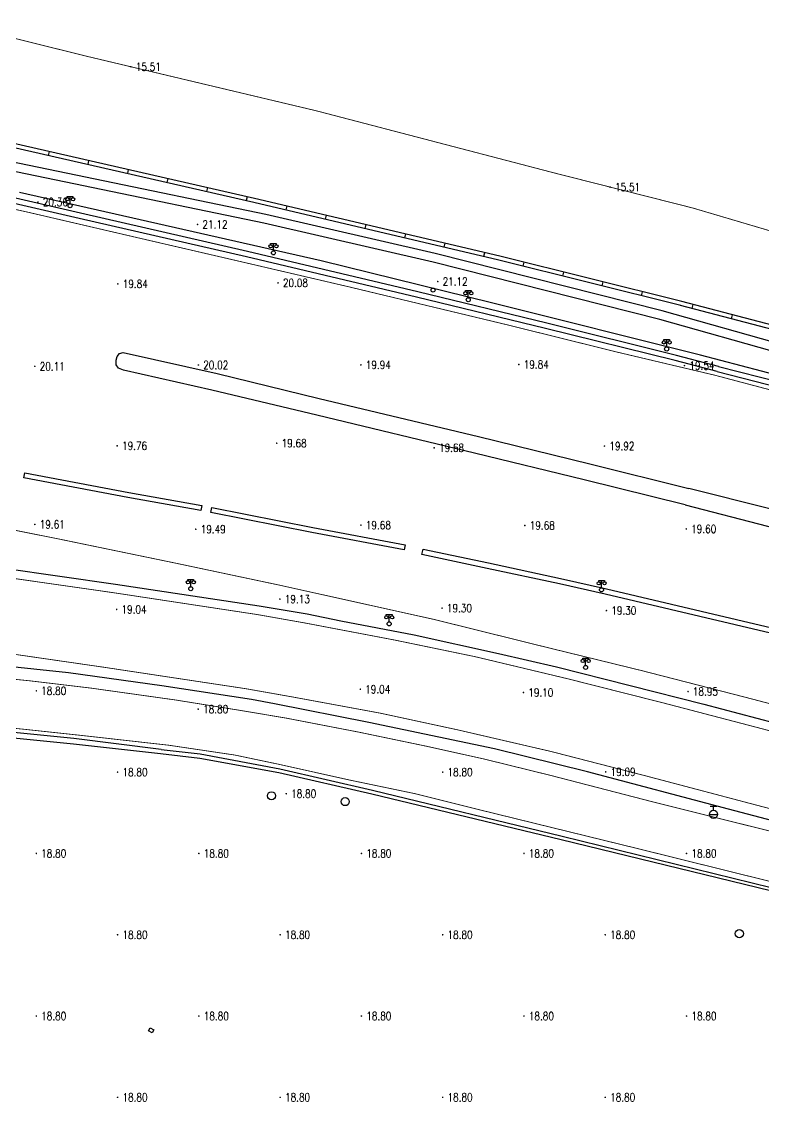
# Model space of a CAD drawing. Extents: x 404846 to 408477, y 3390929 to 3392894.
# Drawn here: x 406619.5 to 406710.8, y 3392073.9 to 3392206.7 of the extents above; entities that cross this region are included whole.
import ezdxf
from ezdxf.enums import TextEntityAlignment as Align

# ---------------------------------------------------------------- set-up
doc = ezdxf.new("R2010")
doc.units = 0
doc.header["$LTSCALE"] = 0.5
doc.layers.get('0').update_dxf_attribs({"linetype": 'CONTINUOUS'})
for name, color, linetype in [('DLDW', 11, 'CONTINUOUS'), ('DLSS', 4, 'CONTINUOUS'), ('DMTZ', 3, 'CONTINUOUS'), ('FZTZ', 7, 'CONTINUOUS'), ('GCD', 1, 'CONTINUOUS'), ('GXYZ', 2, 'CONTINUOUS'), ('JMD', 6, 'CONTINUOUS'), ('SXSS', 5, 'CONTINUOUS'), ('ZBTZ', 3, 'CONTINUOUS')]:
    doc.layers.add(name, color=color, linetype=linetype)
doc.styles.add('HZ', font='rs.shx', dxfattribs={"width": 0.8, "bigfont": 'hztxt.shx'})
doc.linetypes.add('10422', pattern='A,0.75,[150,AAA.SHX,S=0.5,R=0,X=0,Y=0.5],1.5,[177,AAA.SHX,S=1,R=0,X=0,Y=0.4],0.75', length=3)
doc.linetypes.add('1161', pattern='A,0,[149,AAA.SHX,S=0.15,R=0,X=0,Y=0],-1.6', length=1.6)
doc.linetypes.add('444', pattern='A,4.5,[145,AAA.SHX,S=1,R=0,X=0,Y=1],4.5,-0.5,[146,AAA.SHX,S=1,R=0,X=0,Y=0],-0.5', length=10)
doc.linetypes.add('732', pattern='A,9,-0.5,[162,AAA.SHX,S=1,R=0,X=0,Y=0],-0.5', length=10)

# ---------------------------------------------------------------- blocks, each defined once
blk = doc.blocks.new('gc097')
for p, q in [((-0.7, 2), (-0.7, 2.3)), ((-0.7, 2.3), (0.7, 2.3)), ((0, 0.5), (0, 2.3)), ((0.7, 2.3), (0.7, 2))]:
    blk.add_line(p, q)
for centre, radius in [((-0.7, 1.6), 0.4), ((0, 0), 0.5), ((0.73, 1.6), 0.4)]:
    blk.add_circle(centre, radius)
blk = doc.blocks.new('GC200')
at = {"linetype": 'Continuous', "const_width": 0.2, "flags": 128}
blk.add_lwpolyline([(-0.1, 0, 1), (0.1, 0, 1)], format="xyb", close=True, dxfattribs=at)
blk = doc.blocks.new('gc170')
at = {"linetype": 'Continuous'}
blk.add_circle((0, 0), 0.5, dxfattribs=at)
blk = doc.blocks.new('gc188')
blk.add_circle((0, 0), 1)
blk = doc.blocks.new('gc133')
for p, q in [((-1, 0), (1, 0)), ((-0.8, 2), (0.8, 2)), ((0, 1), (0, 2))]:
    blk.add_line(p, q)
blk.add_circle((0, 0), 1)

msp = doc.modelspace()

# ---------------------------------------------------------------- linework, layer by layer
at = {"layer": 'DLSS', "linetype": 'Continuous', "const_width": 0.1, "flags": 128}
for points, elevation in [([(406520.56, 3392203.509), (406524.56, 3392202.571), (406539.272, 3392199.865), (406575.031, 3392192.906), (406604.593, 3392186.724), (406620.31, 3392183.256)], 20.432), ([(406732.487, 3392155.905), (406725.154, 3392157.823), (406704.833, 3392163.203), (406692.912, 3392166.023), (406679.197, 3392169.424), (406659.802, 3392174.076), (406646.804, 3392177.106), (406632.745, 3392180.363), (406620.31, 3392183.256)], 19.451), ([(406536.885, 3392150.612), (406556.686, 3392147.303), (406571.188, 3392145.072), (406576.63, 3392144.274), (406583.714, 3392143.237), (406600.847, 3392140.721), (406617.249, 3392138.399), (406630.929, 3392136.438), (406648.6, 3392133.754), (406654.498, 3392132.709)], 19.66), ([(406695.837, 3392126.868), (406683.898, 3392129.789), (406670.353, 3392133.148), (406651.258, 3392137.383), (406638.474, 3392140.09), (406624.332, 3392143.014), (406611.829, 3392145.507)], 19.364), ([(406530.955, 3392142.43), (406555.219, 3392138.103), (406569.69, 3392135.951), (406575.376, 3392135.146), (406582.326, 3392134.108), (406599.648, 3392131.606), (406616.028, 3392129.257), (406629.63, 3392127.287), (406647.148, 3392124.64), (406652.953, 3392123.613)], 19.727), ([(406720.381, 3392117.019), (406712.485, 3392119.235), (406698.541, 3392122.882), (406686.781, 3392125.853), (406675.357, 3392128.579), (406665.443, 3392130.628), (406654.498, 3392132.709)], 19.072), ([(406565.416, 3392104.161), (406570.796, 3392122.206), (406572.778, 3392128.724), (406587.771, 3392128.229), (406601.477, 3392127.387), (406611.29, 3392126.543), (406620.614, 3392125.606), (406628.074, 3392124.716)], 18.98), ([(406695.837, 3392126.868), (406708.618, 3392123.584), (406720.287, 3392120.522)], 18.858), ([(406628.074, 3392124.716), (406638.522, 3392123.249), (406646.586, 3392121.952), (406652.122, 3392121.02), (406661.072, 3392119.292), (406669.306, 3392117.577), (406676.412, 3392116.001), (406684.651, 3392113.973)], 18.861), ([(406584.6, 3392098.509), (406591.679, 3392122.64), (406610.733, 3392120.569), (406619.958, 3392119.641), (406627.32, 3392118.85)], 18.963), ([(406718.051, 3392108.212), (406709.873, 3392110.346), (406696.334, 3392113.921), (406684.678, 3392116.923), (406673.191, 3392119.582), (406663.673, 3392121.635), (406652.953, 3392123.613)], 19.072), ([(406627.32, 3392118.85), (406637.713, 3392117.682), (406645.783, 3392116.481), (406651.198, 3392115.344), (406659.91, 3392113.405), (406668.044, 3392111.711), (406674.977, 3392109.972), (406683.151, 3392107.965)], 18.861), ([(406684.651, 3392113.973), (406697.302, 3392110.698), (406716.164, 3392105.994)], 18.834), ([(406683.151, 3392107.965), (406695.754, 3392104.876), (406714.636, 3392100.191)], 18.834)]:
    msp.add_lwpolyline(points, dxfattribs=dict(at, elevation=elevation))
at = {"layer": 'DMTZ', "linetype": '10422', "flags": 128}
for points, elevation in [([(406677.534, 3392172.055), (406656.416, 3392177.268), (406619.281, 3392185.67)], 20.746), ([(406703.082, 3392165.648), (406677.534, 3392172.055)], 20.601), ([(406733.599, 3392157.703), (406717.366, 3392162.022), (406713.064, 3392163.053), (406703.082, 3392165.648)], 20.531)]:
    msp.add_lwpolyline(points, dxfattribs=dict(at, elevation=elevation))
at = {"layer": 'FZTZ', "linetype": 'Continuous', "elevation": 18.769, "flags": 128}
msp.add_lwpolyline([(406635.36, 3392082.946), (406635.827, 3392082.692), (406635.623, 3392082.316), (406635.155, 3392082.57), (406635.36, 3392082.946)], close=True, dxfattribs=at)
at = {"layer": 'GXYZ', "linetype": '732', "elevation": 21.895, "flags": 128}
for points in [[(406713.488, 3392166.857), (406698.362, 3392171.131), (406670.429, 3392178.163), (406649.602, 3392182.969), (406582.98, 3392196.748), (406553.289, 3392202.991)], [(406713.196, 3392165.785), (406698.078, 3392170.068), (406670.171, 3392177.094), (406649.367, 3392181.895), (406582.755, 3392195.671), (406553.062, 3392201.915)]]:
    msp.add_lwpolyline(points, dxfattribs=at)
at = {"layer": 'JMD', "linetype": '444', "flags": 128}
for points, elevation in [([(406625.326, 3392126.575), (406607.418, 3392128.465), (406595.576, 3392129.324), (406583.534, 3392129.969), (406570.984, 3392130.29), (406559.456, 3392091.505)], 22.001), ([(406650.681, 3392122.793), (406647.847, 3392123.3), (406636.791, 3392124.997), (406625.326, 3392126.575)], 22.126), ([(406717.434, 3392106.958), (406706.527, 3392109.841), (406689.174, 3392114.428), (406677.714, 3392117.265), (406662.289, 3392120.491), (406650.681, 3392122.793)], 21.995)]:
    msp.add_lwpolyline(points, dxfattribs=dict(at, elevation=elevation))
at = {"layer": 'SXSS', "linetype": 'Continuous'}
for p, q in [((406622.923, 3392190.715), (406622.812, 3392190.228)), ((406627.798, 3392189.604), (406627.687, 3392189.116)), ((406632.673, 3392188.493), (406632.562, 3392188.005)), ((406637.548, 3392187.382), (406637.437, 3392186.894)), ((406642.423, 3392186.271), (406642.312, 3392185.783)), ((406647.298, 3392185.159), (406647.187, 3392184.672)), ((406652.166, 3392184.018), (406652.051, 3392183.531)), ((406657.032, 3392182.869), (406656.917, 3392182.382)), ((406661.899, 3392181.72), (406661.784, 3392181.234)), ((406666.765, 3392180.572), (406666.65, 3392180.085)), ((406671.631, 3392179.423), (406671.516, 3392178.936)), ((406676.497, 3392178.274), (406676.382, 3392177.788)), ((406681.354, 3392177.088), (406681.233, 3392176.603)), ((406686.206, 3392175.878), (406686.085, 3392175.393)), ((406691.057, 3392174.668), (406690.936, 3392174.183)), ((406695.909, 3392173.458), (406695.788, 3392172.973)), ((406702.127, 3392171.891), (406702.001, 3392171.407)), ((406706.965, 3392170.628), (406706.838, 3392170.145))]:
    msp.add_line(p, q, dxfattribs=at)
at = {"layer": 'SXSS', "linetype": 'Continuous', "const_width": 0.1, "elevation": 15.506, "flags": 128}
for points in [[(406702.128, 3392183.768), (406685.079, 3392188.083), (406655.852, 3392195.714), (406627.577, 3392202.429), (406610.593, 3392206.647)], [(406702.128, 3392183.768), (406744.494, 3392171.245)]]:
    msp.add_lwpolyline(points, dxfattribs=at)
at = {"layer": 'SXSS', "color": 7, "linetype": 'Continuous', "flags": 128}
for points, elevation in [([(406700.76, 3392172.248), (406678.371, 3392177.832), (406648.221, 3392184.949), (406617.15, 3392192.031)], 23.828), ([(406735.992, 3392163.051), (406700.76, 3392172.248)], 23.243)]:
    msp.add_lwpolyline(points, dxfattribs=dict(at, elevation=elevation))
at = {"layer": 'SXSS', "linetype": '10422', "flags": 128}
for points, elevation in [([(406700.639, 3392171.763), (406678.253, 3392177.346), (406648.108, 3392184.462), (406617.039, 3392191.544)], 23.828), ([(406735.866, 3392162.567), (406700.634, 3392171.764)], 23.243)]:
    msp.add_lwpolyline(points, dxfattribs=dict(at, elevation=elevation))
at = {"layer": 'SXSS', "linetype": 'Continuous', "flags": 128}
for points, elevation in [([(406705.276, 3392164.279), (406700.125, 3392165.641), (406684.161, 3392169.602), (406668.294, 3392173.451), (406647.357, 3392178.418), (406626.797, 3392183.128), (406618.264, 3392185.09)], 19.392), ([(406705.107, 3392163.639), (406699.961, 3392164.999), (406684.004, 3392168.959), (406668.139, 3392172.807), (406647.207, 3392177.773), (406626.649, 3392182.482), (406618.116, 3392184.444)], 19.392), ([(406705.276, 3392164.279), (406720.795, 3392160.355), (406732.582, 3392157.269)], 19), ([(406705.107, 3392163.639), (406720.625, 3392159.696), (406732.41, 3392156.611)], 19), ([(406636.704, 3392117.174), (406625.987, 3392118.518), (406615.282, 3392119.563), (406607.759, 3392120.3), (406607.524, 3392119.682), (406615.219, 3392118.923), (406625.92, 3392117.879), (406636.652, 3392116.679)], 18.758), ([(406636.652, 3392116.679), (406641.487, 3392116.116), (406651.213, 3392114.342), (406662.634, 3392111.709), (406685.943, 3392106.084), (406711.693, 3392099.836)], 18.628), ([(406636.704, 3392117.174), (406641.511, 3392116.622), (406651.305, 3392114.786), (406662.738, 3392112.149), (406686.05, 3392106.524), (406711.784, 3392100.203)], 18.628)]:
    msp.add_lwpolyline(points, dxfattribs=dict(at, elevation=elevation))
at = {"layer": 'ZBTZ', "linetype": '1161', "flags": 128}
for points, elevation in [([(406701.178, 3392147.275), (406688.743, 3392150.314), (406675.266, 3392153.617), (406655.873, 3392158.27), (406642.965, 3392161.349), (406632.093, 3392163.829), (406631.45, 3392164.079), (406631.181, 3392164.497), (406631.173, 3392165.052), (406631.296, 3392165.49), (406631.599, 3392165.884), (406632.025, 3392166.008)], 19.815), ([(406632.025, 3392166.008), (406643.589, 3392163.392), (406656.159, 3392160.346), (406675.768, 3392155.679), (406689.478, 3392152.292), (406701.625, 3392149.287)], 19.845), ([(406728.926, 3392142.346), (406721.753, 3392144.226), (406701.625, 3392149.287)], 19.215), ([(406701.178, 3392147.275), (406731.565, 3392139.387)], 19.447), ([(406721.568, 3392128.942), (406716.333, 3392130.311), (406711.701, 3392131.467), (406703.005, 3392133.512), (406691.358, 3392136.264), (406685.711, 3392137.56), (406676.835, 3392139.447), (406668.81, 3392141.144), (406668.949, 3392141.802), (406676.975, 3392140.104), (406685.856, 3392138.217), (406691.51, 3392136.918), (406703.159, 3392134.166), (406711.859, 3392132.12), (406716.504, 3392130.962), (406721.726, 3392129.529)], 19.324), ([(406610.19, 3392140.791), (406614.221, 3392139.928), (406617.403, 3392139.478), (406631.088, 3392137.517), (406648.772, 3392134.83), (406654.679, 3392133.844), (406658.823, 3392133.004), (406667.831, 3392131.275), (406678.206, 3392128.978), (406685.352, 3392127.325), (406703.504, 3392122.72), (406720.887, 3392118.13)], 19.109)]:
    msp.add_lwpolyline(points, dxfattribs=dict(at, elevation=elevation))
for points, elevation in [([(406641.602, 3392146.565), (406632.633, 3392148.161), (406619.812, 3392150.585), (406619.93, 3392151.207), (406632.747, 3392148.784), (406641.713, 3392147.188), (406641.602, 3392146.565)], 19.6), ([(406666.616, 3392141.721), (406655.266, 3392143.871), (406642.85, 3392146.323), (406642.972, 3392146.94), (406655.385, 3392144.488), (406666.733, 3392142.338), (406666.616, 3392141.721)], 19.502)]:
    msp.add_lwpolyline(points, close=True, dxfattribs=dict(at, elevation=elevation))

# ---------------------------------------------------------------- block references
at = {"layer": 'DLDW', "linetype": 'Continuous', "xscale": 0.5, "yscale": 0.5}
for p in [(406625.513, 3392184.051, 19.823), (406650.533, 3392178.255, 19.808), (406674.505, 3392172.487, 19.735), (406698.916, 3392166.428, 19.365), (406640.363, 3392136.94, 19.472), (406690.899, 3392136.805, 19.264), (406664.77, 3392132.619, 19.056), (406688.936, 3392127.256, 19.264)]:
    msp.add_blockref('gc097', p, dxfattribs=at)
at = {"layer": 'GCD', "linetype": 'Continuous'}
ref = msp.add_blockref('GC200', (406632.998, 3392201.142, 15.506), dxfattribs=dict(at, xscale=0.5, yscale=0.5, zscale=0.5))
ref.add_attrib('height', '15.51', dxfattribs={"linetype": 'Continuous', "height": 1, "style": 'HZ', "width": 0.8}).set_placement((406633.598, 3392201.142, 15.506), align=Align.MIDDLE_LEFT)
ref = msp.add_blockref('GC200', (406691.96, 3392186.341, 15.506), dxfattribs=dict(at, xscale=0.5, yscale=0.5, zscale=0.5))
ref.add_attrib('height', '15.51', dxfattribs={"linetype": 'Continuous', "height": 1, "style": 'HZ', "width": 0.8}).set_placement((406692.56, 3392186.341, 15.506), align=Align.MIDDLE_LEFT)
ref = msp.add_blockref('GC200', (406621.56, 3392184.501, 20.364), dxfattribs=dict(at, xscale=0.5, yscale=0.5, zscale=0.5))
ref.add_attrib('height', '20.36', dxfattribs={"linetype": 'Continuous', "height": 1, "style": 'HZ', "width": 0.8}).set_placement((406622.16, 3392184.501, 20.364), align=Align.MIDDLE_LEFT)
ref = msp.add_blockref('GC200', (406641.199, 3392181.746, 21.122), dxfattribs=dict(at, xscale=0.5, yscale=0.5, zscale=0.5))
ref.add_attrib('height', '21.12', dxfattribs={"linetype": 'Continuous', "height": 1, "style": 'HZ', "width": 0.8}).set_placement((406641.799, 3392181.746, 21.122), align=Align.MIDDLE_LEFT)
ref = msp.add_blockref('GC200', (406631.388, 3392174.43, 19.843), dxfattribs=dict(at, xscale=0.5, yscale=0.5, zscale=0.5))
ref.add_attrib('height', '19.84', dxfattribs={"linetype": 'Continuous', "height": 1, "style": 'HZ', "width": 0.8}).set_placement((406631.988, 3392174.43, 19.843), align=Align.MIDDLE_LEFT)
ref = msp.add_blockref('GC200', (406651.1, 3392174.552, 20.079), dxfattribs=dict(at, xscale=0.5, yscale=0.5, zscale=0.5))
ref.add_attrib('height', '20.08', dxfattribs={"linetype": 'Continuous', "height": 1, "style": 'HZ', "width": 0.8}).set_placement((406651.7, 3392174.552, 20.079), align=Align.MIDDLE_LEFT)
ref = msp.add_blockref('GC200', (406670.751, 3392174.72, 21.123), dxfattribs=dict(at, xscale=0.5, yscale=0.5, zscale=0.5))
ref.add_attrib('height', '21.12', dxfattribs={"linetype": 'Continuous', "height": 1, "style": 'HZ', "width": 0.8}).set_placement((406671.351, 3392174.72, 21.123), align=Align.MIDDLE_LEFT)
ref = msp.add_blockref('GC200', (406621.173, 3392164.295, 20.114), dxfattribs=dict(at, xscale=0.5, yscale=0.5, zscale=0.5))
ref.add_attrib('height', '20.11', dxfattribs={"linetype": 'Continuous', "height": 1, "style": 'HZ', "width": 0.8}).set_placement((406621.773, 3392164.295, 20.114), align=Align.MIDDLE_LEFT)
ref = msp.add_blockref('GC200', (406641.297, 3392164.458, 20.018), dxfattribs=dict(at, xscale=0.5, yscale=0.5, zscale=0.5))
ref.add_attrib('height', '20.02', dxfattribs={"linetype": 'Continuous', "height": 1, "style": 'HZ', "width": 0.8}).set_placement((406641.897, 3392164.458, 20.018), align=Align.MIDDLE_LEFT)
ref = msp.add_blockref('GC200', (406661.295, 3392164.474, 19.94), dxfattribs=dict(at, xscale=0.5, yscale=0.5, zscale=0.5))
ref.add_attrib('height', '19.94', dxfattribs={"linetype": 'Continuous', "height": 1, "style": 'HZ', "width": 0.8}).set_placement((406661.895, 3392164.474, 19.94), align=Align.MIDDLE_LEFT)
ref = msp.add_blockref('GC200', (406680.726, 3392164.516, 19.843), dxfattribs=dict(at, xscale=0.5, yscale=0.5, zscale=0.5))
ref.add_attrib('height', '19.84', dxfattribs={"linetype": 'Continuous', "height": 1, "style": 'HZ', "width": 0.8}).set_placement((406681.326, 3392164.516, 19.843), align=Align.MIDDLE_LEFT)
ref = msp.add_blockref('GC200', (406701.104, 3392164.38, 19.54), dxfattribs=dict(at, xscale=0.5, yscale=0.5, zscale=0.5))
ref.add_attrib('height', '19.54', dxfattribs={"linetype": 'Continuous', "height": 1, "style": 'HZ', "width": 0.8}).set_placement((406701.704, 3392164.38, 19.54), align=Align.MIDDLE_LEFT)
ref = msp.add_blockref('GC200', (406631.305, 3392154.518, 19.755), dxfattribs=dict(at, xscale=0.5, yscale=0.5, zscale=0.5))
ref.add_attrib('height', '19.76', dxfattribs={"linetype": 'Continuous', "height": 1, "style": 'HZ', "width": 0.8}).set_placement((406631.905, 3392154.518, 19.755), align=Align.MIDDLE_LEFT)
ref = msp.add_blockref('GC200', (406650.939, 3392154.839, 19.683), dxfattribs=dict(at, xscale=0.5, yscale=0.5, zscale=0.5))
ref.add_attrib('height', '19.68', dxfattribs={"linetype": 'Continuous', "height": 1, "style": 'HZ', "width": 0.8}).set_placement((406651.539, 3392154.839, 19.683), align=Align.MIDDLE_LEFT)
ref = msp.add_blockref('GC200', (406670.302, 3392154.275, 19.68), dxfattribs=dict(at, xscale=0.5, yscale=0.5, zscale=0.5))
ref.add_attrib('height', '19.68', dxfattribs={"linetype": 'Continuous', "height": 1, "style": 'HZ', "width": 0.8}).set_placement((406670.902, 3392154.275, 19.68), align=Align.MIDDLE_LEFT)
ref = msp.add_blockref('GC200', (406691.259, 3392154.487, 19.919), dxfattribs=dict(at, xscale=0.5, yscale=0.5, zscale=0.5))
ref.add_attrib('height', '19.92', dxfattribs={"linetype": 'Continuous', "height": 1, "style": 'HZ', "width": 0.8}).set_placement((406691.859, 3392154.487, 19.919), align=Align.MIDDLE_LEFT)
ref = msp.add_blockref('GC200', (406621.176, 3392144.852, 19.612), dxfattribs=dict(at, xscale=0.5, yscale=0.5, zscale=0.5))
ref.add_attrib('height', '19.61', dxfattribs={"linetype": 'Continuous', "height": 1, "style": 'HZ', "width": 0.8}).set_placement((406621.776, 3392144.852, 19.612), align=Align.MIDDLE_LEFT)
ref = msp.add_blockref('GC200', (406661.3, 3392144.765, 19.68), dxfattribs=dict(at, xscale=0.5, yscale=0.5, zscale=0.5))
ref.add_attrib('height', '19.68', dxfattribs={"linetype": 'Continuous', "height": 1, "style": 'HZ', "width": 0.8}).set_placement((406661.9, 3392144.765, 19.68), align=Align.MIDDLE_LEFT)
ref = msp.add_blockref('GC200', (406681.463, 3392144.722, 19.684), dxfattribs=dict(at, xscale=0.5, yscale=0.5, zscale=0.5))
ref.add_attrib('height', '19.68', dxfattribs={"linetype": 'Continuous', "height": 1, "style": 'HZ', "width": 0.8}).set_placement((406682.063, 3392144.722, 19.684), align=Align.MIDDLE_LEFT)
ref = msp.add_blockref('GC200', (406640.977, 3392144.255, 19.486), dxfattribs=dict(at, xscale=0.5, yscale=0.5, zscale=0.5))
ref.add_attrib('height', '19.49', dxfattribs={"linetype": 'Continuous', "height": 1, "style": 'HZ', "width": 0.8}).set_placement((406641.577, 3392144.255, 19.486), align=Align.MIDDLE_LEFT)
ref = msp.add_blockref('GC200', (406701.329, 3392144.291, 19.598), dxfattribs=dict(at, xscale=0.5, yscale=0.5, zscale=0.5))
ref.add_attrib('height', '19.60', dxfattribs={"linetype": 'Continuous', "height": 1, "style": 'HZ', "width": 0.8}).set_placement((406701.929, 3392144.291, 19.598), align=Align.MIDDLE_LEFT)
ref = msp.add_blockref('GC200', (406651.33, 3392135.666, 19.127), dxfattribs=dict(at, xscale=0.5, yscale=0.5, zscale=0.5))
ref.add_attrib('height', '19.13', dxfattribs={"linetype": 'Continuous', "height": 1, "style": 'HZ', "width": 0.8}).set_placement((406651.93, 3392135.666, 19.127), align=Align.MIDDLE_LEFT)
ref = msp.add_blockref('GC200', (406631.241, 3392134.396, 19.04), dxfattribs=dict(at, xscale=0.5, yscale=0.5, zscale=0.5))
ref.add_attrib('height', '19.04', dxfattribs={"linetype": 'Continuous', "height": 1, "style": 'HZ', "width": 0.8}).set_placement((406631.841, 3392134.396, 19.04), align=Align.MIDDLE_LEFT)
ref = msp.add_blockref('GC200', (406671.278, 3392134.556, 19.299), dxfattribs=dict(at, xscale=0.5, yscale=0.5, zscale=0.5))
ref.add_attrib('height', '19.30', dxfattribs={"linetype": 'Continuous', "height": 1, "style": 'HZ', "width": 0.8}).set_placement((406671.878, 3392134.556, 19.299), align=Align.MIDDLE_LEFT)
ref = msp.add_blockref('GC200', (406691.499, 3392134.25, 19.3), dxfattribs=dict(at, xscale=0.5, yscale=0.5, zscale=0.5))
ref.add_attrib('height', '19.30', dxfattribs={"linetype": 'Continuous', "height": 1, "style": 'HZ', "width": 0.8}).set_placement((406692.099, 3392134.25, 19.3), align=Align.MIDDLE_LEFT)
ref = msp.add_blockref('GC200', (406621.358, 3392124.379, 18.8), dxfattribs=dict(at, xscale=0.5, yscale=0.5, zscale=0.5))
ref.add_attrib('height', '18.80', dxfattribs={"linetype": 'Continuous', "height": 1, "style": 'HZ', "width": 0.8}).set_placement((406621.958, 3392124.379, 18.8), align=Align.MIDDLE_LEFT)
ref = msp.add_blockref('GC200', (406661.225, 3392124.571, 19.038), dxfattribs=dict(at, xscale=0.5, yscale=0.5, zscale=0.5))
ref.add_attrib('height', '19.04', dxfattribs={"linetype": 'Continuous', "height": 1, "style": 'HZ', "width": 0.8}).set_placement((406661.825, 3392124.571, 19.038), align=Align.MIDDLE_LEFT)
ref = msp.add_blockref('GC200', (406681.29, 3392124.171, 19.097), dxfattribs=dict(at, xscale=0.5, yscale=0.5, zscale=0.5))
ref.add_attrib('height', '19.10', dxfattribs={"linetype": 'Continuous', "height": 1, "style": 'HZ', "width": 0.8}).set_placement((406681.89, 3392124.171, 19.097), align=Align.MIDDLE_LEFT)
ref = msp.add_blockref('GC200', (406701.542, 3392124.293, 18.947), dxfattribs=dict(at, xscale=0.5, yscale=0.5, zscale=0.5))
ref.add_attrib('height', '18.95', dxfattribs={"linetype": 'Continuous', "height": 1, "style": 'HZ', "width": 0.8}).set_placement((406702.142, 3392124.293, 18.947), align=Align.MIDDLE_LEFT)
ref = msp.add_blockref('GC200', (406641.281, 3392122.126, 18.8), dxfattribs=dict(at, xscale=0.5, yscale=0.5, zscale=0.5))
ref.add_attrib('height', '18.80', dxfattribs={"linetype": 'Continuous', "height": 1, "style": 'HZ', "width": 0.8}).set_placement((406641.881, 3392122.126, 18.8), align=Align.MIDDLE_LEFT)
ref = msp.add_blockref('GC200', (406631.358, 3392114.379, 18.8), dxfattribs=dict(at, xscale=0.5, yscale=0.5, zscale=0.5))
ref.add_attrib('height', '18.80', dxfattribs={"linetype": 'Continuous', "height": 1, "style": 'HZ', "width": 0.8}).set_placement((406631.958, 3392114.379, 18.8), align=Align.MIDDLE_LEFT)
ref = msp.add_blockref('GC200', (406671.358, 3392114.379, 18.8), dxfattribs=dict(at, xscale=0.5, yscale=0.5, zscale=0.5))
ref.add_attrib('height', '18.80', dxfattribs={"linetype": 'Continuous', "height": 1, "style": 'HZ', "width": 0.8}).set_placement((406671.958, 3392114.379, 18.8), align=Align.MIDDLE_LEFT)
ref = msp.add_blockref('GC200', (406691.415, 3392114.406, 19.094), dxfattribs=dict(at, xscale=0.5, yscale=0.5, zscale=0.5))
ref.add_attrib('height', '19.09', dxfattribs={"linetype": 'Continuous', "height": 1, "style": 'HZ', "width": 0.8}).set_placement((406692.015, 3392114.406, 19.094), align=Align.MIDDLE_LEFT)
ref = msp.add_blockref('GC200', (406652.109, 3392111.726, 18.8), dxfattribs=dict(at, xscale=0.5, yscale=0.5, zscale=0.5))
ref.add_attrib('height', '18.80', dxfattribs={"linetype": 'Continuous', "height": 1, "style": 'HZ', "width": 0.8}).set_placement((406652.709, 3392111.726, 18.8), align=Align.MIDDLE_LEFT)
ref = msp.add_blockref('GC200', (406621.358, 3392104.379, 18.8), dxfattribs=dict(at, xscale=0.5, yscale=0.5, zscale=0.5))
ref.add_attrib('height', '18.80', dxfattribs={"linetype": 'Continuous', "height": 1, "style": 'HZ', "width": 0.8}).set_placement((406621.958, 3392104.379, 18.8), align=Align.MIDDLE_LEFT)
ref = msp.add_blockref('GC200', (406641.358, 3392104.379, 18.8), dxfattribs=dict(at, xscale=0.5, yscale=0.5, zscale=0.5))
ref.add_attrib('height', '18.80', dxfattribs={"linetype": 'Continuous', "height": 1, "style": 'HZ', "width": 0.8}).set_placement((406641.958, 3392104.379, 18.8), align=Align.MIDDLE_LEFT)
ref = msp.add_blockref('GC200', (406661.358, 3392104.379, 18.8), dxfattribs=dict(at, xscale=0.5, yscale=0.5, zscale=0.5))
ref.add_attrib('height', '18.80', dxfattribs={"linetype": 'Continuous', "height": 1, "style": 'HZ', "width": 0.8}).set_placement((406661.958, 3392104.379, 18.8), align=Align.MIDDLE_LEFT)
ref = msp.add_blockref('GC200', (406681.358, 3392104.379, 18.8), dxfattribs=dict(at, xscale=0.5, yscale=0.5, zscale=0.5))
ref.add_attrib('height', '18.80', dxfattribs={"linetype": 'Continuous', "height": 1, "style": 'HZ', "width": 0.8}).set_placement((406681.958, 3392104.379, 18.8), align=Align.MIDDLE_LEFT)
ref = msp.add_blockref('GC200', (406701.358, 3392104.379, 18.8), dxfattribs=dict(at, xscale=0.5, yscale=0.5, zscale=0.5))
ref.add_attrib('height', '18.80', dxfattribs={"linetype": 'Continuous', "height": 1, "style": 'HZ', "width": 0.8}).set_placement((406701.958, 3392104.379, 18.8), align=Align.MIDDLE_LEFT)
ref = msp.add_blockref('GC200', (406631.358, 3392094.379, 18.8), dxfattribs=dict(at, xscale=0.5, yscale=0.5, zscale=0.5))
ref.add_attrib('height', '18.80', dxfattribs={"linetype": 'Continuous', "height": 1, "style": 'HZ', "width": 0.8}).set_placement((406631.958, 3392094.379, 18.8), align=Align.MIDDLE_LEFT)
ref = msp.add_blockref('GC200', (406651.358, 3392094.379, 18.8), dxfattribs=dict(at, xscale=0.5, yscale=0.5, zscale=0.5))
ref.add_attrib('height', '18.80', dxfattribs={"linetype": 'Continuous', "height": 1, "style": 'HZ', "width": 0.8}).set_placement((406651.958, 3392094.379, 18.8), align=Align.MIDDLE_LEFT)
ref = msp.add_blockref('GC200', (406671.358, 3392094.379, 18.8), dxfattribs=dict(at, xscale=0.5, yscale=0.5, zscale=0.5))
ref.add_attrib('height', '18.80', dxfattribs={"linetype": 'Continuous', "height": 1, "style": 'HZ', "width": 0.8}).set_placement((406671.958, 3392094.379, 18.8), align=Align.MIDDLE_LEFT)
ref = msp.add_blockref('GC200', (406691.358, 3392094.379, 18.8), dxfattribs=dict(at, xscale=0.5, yscale=0.5, zscale=0.5))
ref.add_attrib('height', '18.80', dxfattribs={"linetype": 'Continuous', "height": 1, "style": 'HZ', "width": 0.8}).set_placement((406691.958, 3392094.379, 18.8), align=Align.MIDDLE_LEFT)
ref = msp.add_blockref('GC200', (406621.358, 3392084.379, 18.8), dxfattribs=dict(at, xscale=0.5, yscale=0.5, zscale=0.5))
ref.add_attrib('height', '18.80', dxfattribs={"linetype": 'Continuous', "height": 1, "style": 'HZ', "width": 0.8}).set_placement((406621.958, 3392084.379, 18.8), align=Align.MIDDLE_LEFT)
ref = msp.add_blockref('GC200', (406641.358, 3392084.379, 18.8), dxfattribs=dict(at, xscale=0.5, yscale=0.5, zscale=0.5))
ref.add_attrib('height', '18.80', dxfattribs={"linetype": 'Continuous', "height": 1, "style": 'HZ', "width": 0.8}).set_placement((406641.958, 3392084.379, 18.8), align=Align.MIDDLE_LEFT)
ref = msp.add_blockref('GC200', (406661.358, 3392084.379, 18.8), dxfattribs=dict(at, xscale=0.5, yscale=0.5, zscale=0.5))
ref.add_attrib('height', '18.80', dxfattribs={"linetype": 'Continuous', "height": 1, "style": 'HZ', "width": 0.8}).set_placement((406661.958, 3392084.379, 18.8), align=Align.MIDDLE_LEFT)
ref = msp.add_blockref('GC200', (406681.358, 3392084.379, 18.8), dxfattribs=dict(at, xscale=0.5, yscale=0.5, zscale=0.5))
ref.add_attrib('height', '18.80', dxfattribs={"linetype": 'Continuous', "height": 1, "style": 'HZ', "width": 0.8}).set_placement((406681.958, 3392084.379, 18.8), align=Align.MIDDLE_LEFT)
ref = msp.add_blockref('GC200', (406701.358, 3392084.379, 18.8), dxfattribs=dict(at, xscale=0.5, yscale=0.5, zscale=0.5))
ref.add_attrib('height', '18.80', dxfattribs={"linetype": 'Continuous', "height": 1, "style": 'HZ', "width": 0.8}).set_placement((406701.958, 3392084.379, 18.8), align=Align.MIDDLE_LEFT)
ref = msp.add_blockref('GC200', (406631.358, 3392074.379, 18.8), dxfattribs=dict(at, xscale=0.5, yscale=0.5, zscale=0.5))
ref.add_attrib('height', '18.80', dxfattribs={"linetype": 'Continuous', "height": 1, "style": 'HZ', "width": 0.8}).set_placement((406631.958, 3392074.379, 18.8), align=Align.MIDDLE_LEFT)
ref = msp.add_blockref('GC200', (406651.358, 3392074.379, 18.8), dxfattribs=dict(at, xscale=0.5, yscale=0.5, zscale=0.5))
ref.add_attrib('height', '18.80', dxfattribs={"linetype": 'Continuous', "height": 1, "style": 'HZ', "width": 0.8}).set_placement((406651.958, 3392074.379, 18.8), align=Align.MIDDLE_LEFT)
ref = msp.add_blockref('GC200', (406671.358, 3392074.379, 18.8), dxfattribs=dict(at, xscale=0.5, yscale=0.5, zscale=0.5))
ref.add_attrib('height', '18.80', dxfattribs={"linetype": 'Continuous', "height": 1, "style": 'HZ', "width": 0.8}).set_placement((406671.958, 3392074.379, 18.8), align=Align.MIDDLE_LEFT)
ref = msp.add_blockref('GC200', (406691.358, 3392074.379, 18.8), dxfattribs=dict(at, xscale=0.5, yscale=0.5, zscale=0.5))
ref.add_attrib('height', '18.80', dxfattribs={"linetype": 'Continuous', "height": 1, "style": 'HZ', "width": 0.8}).set_placement((406691.958, 3392074.379, 18.8), align=Align.MIDDLE_LEFT)
at = {"layer": 'GXYZ', "linetype": 'Continuous', "xscale": 0.5, "yscale": 0.5}
for name, p in [('gc170', (406670.176, 3392173.669, 19.674)), ('gc188', (406650.294, 3392111.474, 18.849)), ('gc188', (406659.367, 3392110.756, 18.849)), ('gc133', (406704.673, 3392109.187, 18.919)), ('gc188', (406707.848, 3392094.517, 18.94))]:
    msp.add_blockref(name, p, dxfattribs=at)

doc.saveas('drawing.dxf')
